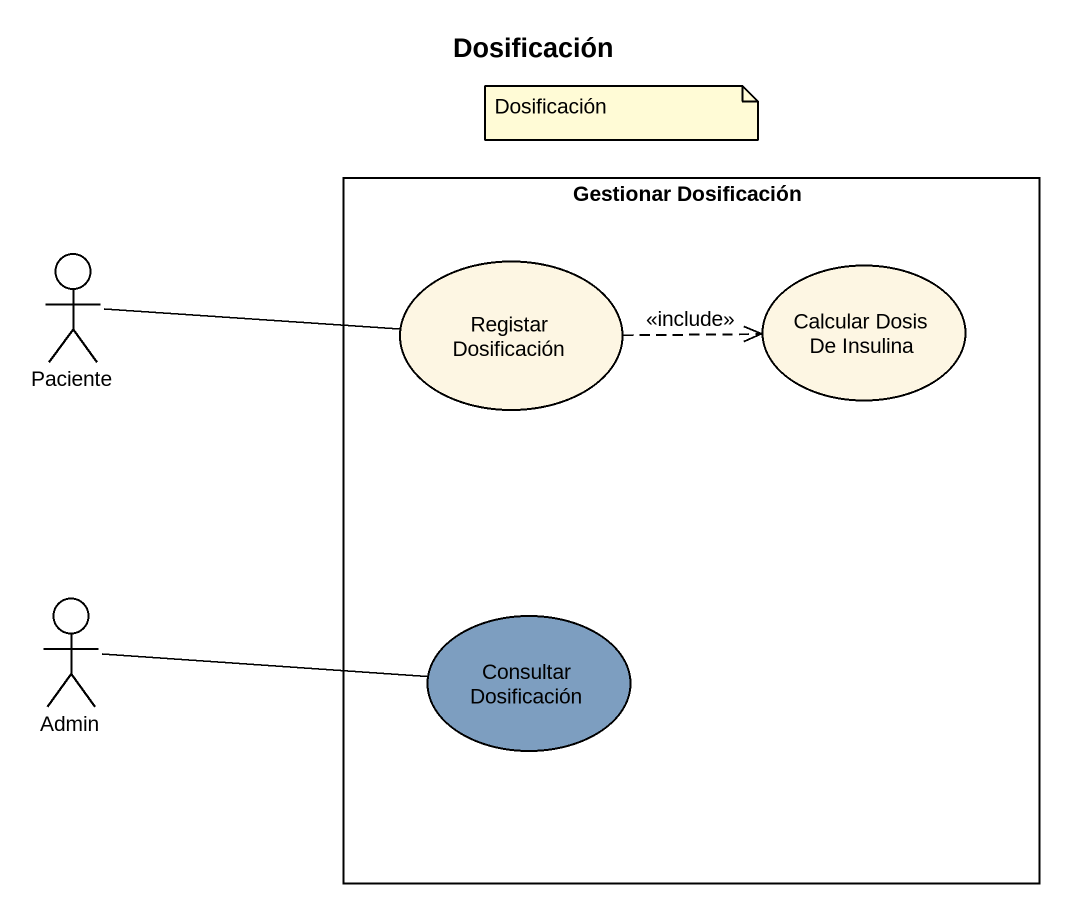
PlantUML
@startuml
title Dosificación
rectangle "Gestionar Dosificación" as Gestionar_Dosificación {
  usecase "Registar Dosificación" as Registar_Dosificación
  usecase "Calcular Dosis De Insulina" as Calcular_Dosis_De_Insulina
  usecase "Consultar Dosificación" as Consultar_Dosificación #7D9EC0
}
actor Paciente
actor Admin
Paciente -right- Registar_Dosificación
Registar_Dosificación .right.> Calcular_Dosis_De_Insulina : <<include>>
Admin -right- Consultar_Dosificación
note as N1
  Dosificación
end note
@enduml
